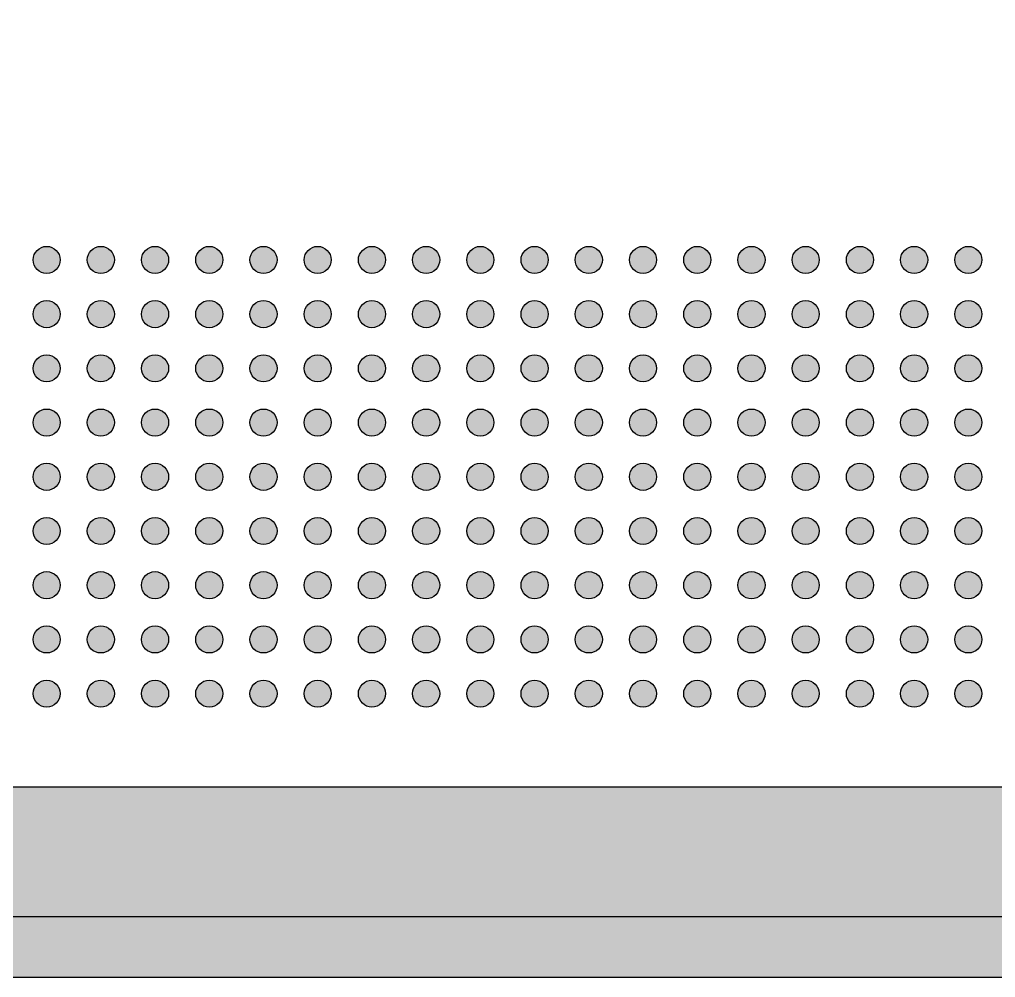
# Paper-space layout '14. УППВ' of a CAD drawing. Header units: millimetres. Extents: x 0 to 2670, y -76 to 297.
# Drawn here: x 85.86 to 107.46, y 82.08 to 103.29 of the extents above; entities that cross this region are included whole.
import ezdxf

# ---------------------------------------------------------------- set-up
doc = ezdxf.new("R2010")
doc.units = ezdxf.units.MM

# ---------------------------------------------------------------- blocks, each defined once
blk = doc.blocks.new('A$C05496271')
at = {"lineweight": 25}
h = blk.add_hatch(color=251, dxfattribs=at)
h.set_gradient(color1=(62, 64, 59), color2=(90, 93, 86), tint=0.46, name='INVHEMISPHERICAL')
h.paths.add_polyline_path([(0, 700), (650, 700), (650, 0), (0, 0)])
h.paths.add_polyline_path([(21.05, 678.95), (628.95, 678.95), (628.95, 21.05), (21.05, 21.05)], flags=16)
at = {"lineweight": 30}
h = blk.add_hatch(color=256, dxfattribs=at)
h.dxf.hatch_style = 1
edge = h.paths.add_edge_path()
edge.add_arc((303.27, 79.41), 1.5, 0, 360)
h = blk.add_hatch(color=256, dxfattribs=at)
h.dxf.hatch_style = 1
edge = h.paths.add_edge_path()
edge.add_arc((309.27, 79.41), 1.5, 0, 360)
h = blk.add_hatch(color=256, dxfattribs=at)
h.dxf.hatch_style = 1
edge = h.paths.add_edge_path()
edge.add_arc((315.27, 79.41), 1.5, 0, 360)
h = blk.add_hatch(color=256, dxfattribs=at)
h.dxf.hatch_style = 1
edge = h.paths.add_edge_path()
edge.add_arc((321.27, 79.41), 1.5, 0, 360)
h = blk.add_hatch(color=256, dxfattribs=at)
h.dxf.hatch_style = 1
edge = h.paths.add_edge_path()
edge.add_arc((327.27, 79.41), 1.5, 0, 360)
h = blk.add_hatch(color=256, dxfattribs=at)
h.dxf.hatch_style = 1
edge = h.paths.add_edge_path()
edge.add_arc((333.27, 79.41), 1.5, 0, 360)
h = blk.add_hatch(color=256, dxfattribs=at)
h.dxf.hatch_style = 1
edge = h.paths.add_edge_path()
edge.add_arc((339.27, 79.41), 1.5, 0, 360)
h = blk.add_hatch(color=256, dxfattribs=at)
h.dxf.hatch_style = 1
edge = h.paths.add_edge_path()
edge.add_arc((345.27, 79.41), 1.5, 0, 360)
h = blk.add_hatch(color=256, dxfattribs=at)
h.dxf.hatch_style = 1
edge = h.paths.add_edge_path()
edge.add_arc((351.27, 79.41), 1.5, 0, 360)
h = blk.add_hatch(color=256, dxfattribs=at)
h.dxf.hatch_style = 1
edge = h.paths.add_edge_path()
edge.add_arc((357.27, 79.41), 1.5, 0, 360)
h = blk.add_hatch(color=256, dxfattribs=at)
h.dxf.hatch_style = 1
edge = h.paths.add_edge_path()
edge.add_arc((363.27, 79.41), 1.5, 0, 360)
h = blk.add_hatch(color=256, dxfattribs=at)
h.dxf.hatch_style = 1
edge = h.paths.add_edge_path()
edge.add_arc((369.27, 79.41), 1.5, 0, 360)
h = blk.add_hatch(color=256, dxfattribs=at)
h.dxf.hatch_style = 1
edge = h.paths.add_edge_path()
edge.add_arc((375.27, 79.41), 1.5, 0, 360)
h = blk.add_hatch(color=256, dxfattribs=at)
h.dxf.hatch_style = 1
edge = h.paths.add_edge_path()
edge.add_arc((381.27, 79.41), 1.5, 0, 360)
h = blk.add_hatch(color=256, dxfattribs=at)
h.dxf.hatch_style = 1
edge = h.paths.add_edge_path()
edge.add_arc((387.27, 79.41), 1.5, 0, 360)
h = blk.add_hatch(color=256, dxfattribs=at)
h.dxf.hatch_style = 1
edge = h.paths.add_edge_path()
edge.add_arc((393.27, 79.41), 1.5, 0, 360)
h = blk.add_hatch(color=256, dxfattribs=at)
h.dxf.hatch_style = 1
edge = h.paths.add_edge_path()
edge.add_arc((399.27, 79.41), 1.5, 0, 360)
h = blk.add_hatch(color=256, dxfattribs=at)
h.dxf.hatch_style = 1
edge = h.paths.add_edge_path()
edge.add_arc((405.27, 79.41), 1.5, 0, 360)
h = blk.add_hatch(color=256, dxfattribs=at)
h.dxf.hatch_style = 1
edge = h.paths.add_edge_path()
edge.add_arc((303.27, 73.41), 1.5, 0, 360)
h = blk.add_hatch(color=256, dxfattribs=at)
h.dxf.hatch_style = 1
edge = h.paths.add_edge_path()
edge.add_arc((309.27, 73.41), 1.5, 0, 360)
h = blk.add_hatch(color=256, dxfattribs=at)
h.dxf.hatch_style = 1
edge = h.paths.add_edge_path()
edge.add_arc((315.27, 73.41), 1.5, 0, 360)
h = blk.add_hatch(color=256, dxfattribs=at)
h.dxf.hatch_style = 1
edge = h.paths.add_edge_path()
edge.add_arc((321.27, 73.41), 1.5, 0, 360)
h = blk.add_hatch(color=256, dxfattribs=at)
h.dxf.hatch_style = 1
edge = h.paths.add_edge_path()
edge.add_arc((327.27, 73.41), 1.5, 0, 360)
h = blk.add_hatch(color=256, dxfattribs=at)
h.dxf.hatch_style = 1
edge = h.paths.add_edge_path()
edge.add_arc((333.27, 73.41), 1.5, 0, 360)
h = blk.add_hatch(color=256, dxfattribs=at)
h.dxf.hatch_style = 1
edge = h.paths.add_edge_path()
edge.add_arc((339.27, 73.41), 1.5, 0, 360)
h = blk.add_hatch(color=256, dxfattribs=at)
h.dxf.hatch_style = 1
edge = h.paths.add_edge_path()
edge.add_arc((345.27, 73.41), 1.5, 0, 360)
h = blk.add_hatch(color=256, dxfattribs=at)
h.dxf.hatch_style = 1
edge = h.paths.add_edge_path()
edge.add_arc((351.27, 73.41), 1.5, 0, 360)
h = blk.add_hatch(color=256, dxfattribs=at)
h.dxf.hatch_style = 1
edge = h.paths.add_edge_path()
edge.add_arc((357.27, 73.41), 1.5, 0, 360)
h = blk.add_hatch(color=256, dxfattribs=at)
h.dxf.hatch_style = 1
edge = h.paths.add_edge_path()
edge.add_arc((363.27, 73.41), 1.5, 0, 360)
h = blk.add_hatch(color=256, dxfattribs=at)
h.dxf.hatch_style = 1
edge = h.paths.add_edge_path()
edge.add_arc((369.27, 73.41), 1.5, 0, 360)
h = blk.add_hatch(color=256, dxfattribs=at)
h.dxf.hatch_style = 1
edge = h.paths.add_edge_path()
edge.add_arc((375.27, 73.41), 1.5, 0, 360)
h = blk.add_hatch(color=256, dxfattribs=at)
h.dxf.hatch_style = 1
edge = h.paths.add_edge_path()
edge.add_arc((381.27, 73.41), 1.5, 0, 360)
h = blk.add_hatch(color=256, dxfattribs=at)
h.dxf.hatch_style = 1
edge = h.paths.add_edge_path()
edge.add_arc((387.27, 73.41), 1.5, 0, 360)
h = blk.add_hatch(color=256, dxfattribs=at)
h.dxf.hatch_style = 1
edge = h.paths.add_edge_path()
edge.add_arc((393.27, 73.41), 1.5, 0, 360)
h = blk.add_hatch(color=256, dxfattribs=at)
h.dxf.hatch_style = 1
edge = h.paths.add_edge_path()
edge.add_arc((399.27, 73.41), 1.5, 0, 360)
h = blk.add_hatch(color=256, dxfattribs=at)
h.dxf.hatch_style = 1
edge = h.paths.add_edge_path()
edge.add_arc((405.27, 73.41), 1.5, 0, 360)
h = blk.add_hatch(color=256, dxfattribs=at)
h.dxf.hatch_style = 1
edge = h.paths.add_edge_path()
edge.add_arc((303.27, 67.41), 1.5, 0, 360)
h = blk.add_hatch(color=256, dxfattribs=at)
h.dxf.hatch_style = 1
edge = h.paths.add_edge_path()
edge.add_arc((309.27, 67.41), 1.5, 0, 360)
h = blk.add_hatch(color=256, dxfattribs=at)
h.dxf.hatch_style = 1
edge = h.paths.add_edge_path()
edge.add_arc((315.27, 67.41), 1.5, 0, 360)
h = blk.add_hatch(color=256, dxfattribs=at)
h.dxf.hatch_style = 1
edge = h.paths.add_edge_path()
edge.add_arc((321.27, 67.41), 1.5, 0, 360)
h = blk.add_hatch(color=256, dxfattribs=at)
h.dxf.hatch_style = 1
edge = h.paths.add_edge_path()
edge.add_arc((327.27, 67.41), 1.5, 0, 360)
h = blk.add_hatch(color=256, dxfattribs=at)
h.dxf.hatch_style = 1
edge = h.paths.add_edge_path()
edge.add_arc((333.27, 67.41), 1.5, 0, 360)
h = blk.add_hatch(color=256, dxfattribs=at)
h.dxf.hatch_style = 1
edge = h.paths.add_edge_path()
edge.add_arc((339.27, 67.41), 1.5, 0, 360)
h = blk.add_hatch(color=256, dxfattribs=at)
h.dxf.hatch_style = 1
edge = h.paths.add_edge_path()
edge.add_arc((345.27, 67.41), 1.5, 0, 360)
h = blk.add_hatch(color=256, dxfattribs=at)
h.dxf.hatch_style = 1
edge = h.paths.add_edge_path()
edge.add_arc((351.27, 67.41), 1.5, 0, 360)
h = blk.add_hatch(color=256, dxfattribs=at)
h.dxf.hatch_style = 1
edge = h.paths.add_edge_path()
edge.add_arc((357.27, 67.41), 1.5, 0, 360)
h = blk.add_hatch(color=256, dxfattribs=at)
h.dxf.hatch_style = 1
edge = h.paths.add_edge_path()
edge.add_arc((363.27, 67.41), 1.5, 0, 360)
h = blk.add_hatch(color=256, dxfattribs=at)
h.dxf.hatch_style = 1
edge = h.paths.add_edge_path()
edge.add_arc((369.27, 67.41), 1.5, 0, 360)
h = blk.add_hatch(color=256, dxfattribs=at)
h.dxf.hatch_style = 1
edge = h.paths.add_edge_path()
edge.add_arc((375.27, 67.41), 1.5, 0, 360)
h = blk.add_hatch(color=256, dxfattribs=at)
h.dxf.hatch_style = 1
edge = h.paths.add_edge_path()
edge.add_arc((381.27, 67.41), 1.5, 0, 360)
h = blk.add_hatch(color=256, dxfattribs=at)
h.dxf.hatch_style = 1
edge = h.paths.add_edge_path()
edge.add_arc((387.27, 67.41), 1.5, 0, 360)
h = blk.add_hatch(color=256, dxfattribs=at)
h.dxf.hatch_style = 1
edge = h.paths.add_edge_path()
edge.add_arc((393.27, 67.41), 1.5, 0, 360)
h = blk.add_hatch(color=256, dxfattribs=at)
h.dxf.hatch_style = 1
edge = h.paths.add_edge_path()
edge.add_arc((399.27, 67.41), 1.5, 0, 360)
h = blk.add_hatch(color=256, dxfattribs=at)
h.dxf.hatch_style = 1
edge = h.paths.add_edge_path()
edge.add_arc((405.27, 67.41), 1.5, 0, 360)
h = blk.add_hatch(color=256, dxfattribs=at)
h.dxf.hatch_style = 1
edge = h.paths.add_edge_path()
edge.add_arc((303.27, 61.41), 1.5, 0, 360)
h = blk.add_hatch(color=256, dxfattribs=at)
h.dxf.hatch_style = 1
edge = h.paths.add_edge_path()
edge.add_arc((309.27, 61.41), 1.5, 0, 360)
h = blk.add_hatch(color=256, dxfattribs=at)
h.dxf.hatch_style = 1
edge = h.paths.add_edge_path()
edge.add_arc((315.27, 61.41), 1.5, 0, 360)
h = blk.add_hatch(color=256, dxfattribs=at)
h.dxf.hatch_style = 1
edge = h.paths.add_edge_path()
edge.add_arc((321.27, 61.41), 1.5, 0, 360)
h = blk.add_hatch(color=256, dxfattribs=at)
h.dxf.hatch_style = 1
edge = h.paths.add_edge_path()
edge.add_arc((327.27, 61.41), 1.5, 0, 360)
h = blk.add_hatch(color=256, dxfattribs=at)
h.dxf.hatch_style = 1
edge = h.paths.add_edge_path()
edge.add_arc((333.27, 61.41), 1.5, 0, 360)
h = blk.add_hatch(color=256, dxfattribs=at)
h.dxf.hatch_style = 1
edge = h.paths.add_edge_path()
edge.add_arc((339.27, 61.41), 1.5, 0, 360)
h = blk.add_hatch(color=256, dxfattribs=at)
h.dxf.hatch_style = 1
edge = h.paths.add_edge_path()
edge.add_arc((345.27, 61.41), 1.5, 0, 360)
h = blk.add_hatch(color=256, dxfattribs=at)
h.dxf.hatch_style = 1
edge = h.paths.add_edge_path()
edge.add_arc((351.27, 61.41), 1.5, 0, 360)
h = blk.add_hatch(color=256, dxfattribs=at)
h.dxf.hatch_style = 1
edge = h.paths.add_edge_path()
edge.add_arc((357.27, 61.41), 1.5, 0, 360)
h = blk.add_hatch(color=256, dxfattribs=at)
h.dxf.hatch_style = 1
edge = h.paths.add_edge_path()
edge.add_arc((363.27, 61.41), 1.5, 0, 360)
h = blk.add_hatch(color=256, dxfattribs=at)
h.dxf.hatch_style = 1
edge = h.paths.add_edge_path()
edge.add_arc((369.27, 61.41), 1.5, 0, 360)
h = blk.add_hatch(color=256, dxfattribs=at)
h.dxf.hatch_style = 1
edge = h.paths.add_edge_path()
edge.add_arc((375.27, 61.41), 1.5, 0, 360)
h = blk.add_hatch(color=256, dxfattribs=at)
h.dxf.hatch_style = 1
edge = h.paths.add_edge_path()
edge.add_arc((381.27, 61.41), 1.5, 0, 360)
h = blk.add_hatch(color=256, dxfattribs=at)
h.dxf.hatch_style = 1
edge = h.paths.add_edge_path()
edge.add_arc((387.27, 61.41), 1.5, 0, 360)
h = blk.add_hatch(color=256, dxfattribs=at)
h.dxf.hatch_style = 1
edge = h.paths.add_edge_path()
edge.add_arc((393.27, 61.41), 1.5, 0, 360)
h = blk.add_hatch(color=256, dxfattribs=at)
h.dxf.hatch_style = 1
edge = h.paths.add_edge_path()
edge.add_arc((399.27, 61.41), 1.5, 0, 360)
h = blk.add_hatch(color=256, dxfattribs=at)
h.dxf.hatch_style = 1
edge = h.paths.add_edge_path()
edge.add_arc((405.27, 61.41), 1.5, 0, 360)
h = blk.add_hatch(color=256, dxfattribs=at)
h.dxf.hatch_style = 1
edge = h.paths.add_edge_path()
edge.add_arc((303.27, 55.41), 1.5, 0, 360)
h = blk.add_hatch(color=256, dxfattribs=at)
h.dxf.hatch_style = 1
edge = h.paths.add_edge_path()
edge.add_arc((309.27, 55.41), 1.5, 0, 360)
h = blk.add_hatch(color=256, dxfattribs=at)
h.dxf.hatch_style = 1
edge = h.paths.add_edge_path()
edge.add_arc((315.27, 55.41), 1.5, 0, 360)
h = blk.add_hatch(color=256, dxfattribs=at)
h.dxf.hatch_style = 1
edge = h.paths.add_edge_path()
edge.add_arc((321.27, 55.41), 1.5, 0, 360)
h = blk.add_hatch(color=256, dxfattribs=at)
h.dxf.hatch_style = 1
edge = h.paths.add_edge_path()
edge.add_arc((327.27, 55.41), 1.5, 0, 360)
h = blk.add_hatch(color=256, dxfattribs=at)
h.dxf.hatch_style = 1
edge = h.paths.add_edge_path()
edge.add_arc((333.27, 55.41), 1.5, 0, 360)
h = blk.add_hatch(color=256, dxfattribs=at)
h.dxf.hatch_style = 1
edge = h.paths.add_edge_path()
edge.add_arc((339.27, 55.41), 1.5, 0, 360)
h = blk.add_hatch(color=256, dxfattribs=at)
h.dxf.hatch_style = 1
edge = h.paths.add_edge_path()
edge.add_arc((345.27, 55.41), 1.5, 0, 360)
h = blk.add_hatch(color=256, dxfattribs=at)
h.dxf.hatch_style = 1
edge = h.paths.add_edge_path()
edge.add_arc((351.27, 55.41), 1.5, 0, 360)
h = blk.add_hatch(color=256, dxfattribs=at)
h.dxf.hatch_style = 1
edge = h.paths.add_edge_path()
edge.add_arc((357.27, 55.41), 1.5, 0, 360)
h = blk.add_hatch(color=256, dxfattribs=at)
h.dxf.hatch_style = 1
edge = h.paths.add_edge_path()
edge.add_arc((363.27, 55.41), 1.5, 0, 360)
h = blk.add_hatch(color=256, dxfattribs=at)
h.dxf.hatch_style = 1
edge = h.paths.add_edge_path()
edge.add_arc((369.27, 55.41), 1.5, 0, 360)
h = blk.add_hatch(color=256, dxfattribs=at)
h.dxf.hatch_style = 1
edge = h.paths.add_edge_path()
edge.add_arc((375.27, 55.41), 1.5, 0, 360)
h = blk.add_hatch(color=256, dxfattribs=at)
h.dxf.hatch_style = 1
edge = h.paths.add_edge_path()
edge.add_arc((381.27, 55.41), 1.5, 0, 360)
h = blk.add_hatch(color=256, dxfattribs=at)
h.dxf.hatch_style = 1
edge = h.paths.add_edge_path()
edge.add_arc((387.27, 55.41), 1.5, 0, 360)
h = blk.add_hatch(color=256, dxfattribs=at)
h.dxf.hatch_style = 1
edge = h.paths.add_edge_path()
edge.add_arc((393.27, 55.41), 1.5, 0, 360)
h = blk.add_hatch(color=256, dxfattribs=at)
h.dxf.hatch_style = 1
edge = h.paths.add_edge_path()
edge.add_arc((399.27, 55.41), 1.5, 0, 360)
h = blk.add_hatch(color=256, dxfattribs=at)
h.dxf.hatch_style = 1
edge = h.paths.add_edge_path()
edge.add_arc((405.27, 55.41), 1.5, 0, 360)
h = blk.add_hatch(color=256, dxfattribs=at)
h.dxf.hatch_style = 1
edge = h.paths.add_edge_path()
edge.add_arc((303.27, 49.41), 1.5, 0, 360)
h = blk.add_hatch(color=256, dxfattribs=at)
h.dxf.hatch_style = 1
edge = h.paths.add_edge_path()
edge.add_arc((309.27, 49.41), 1.5, 0, 360)
h = blk.add_hatch(color=256, dxfattribs=at)
h.dxf.hatch_style = 1
edge = h.paths.add_edge_path()
edge.add_arc((315.27, 49.41), 1.5, 0, 360)
h = blk.add_hatch(color=256, dxfattribs=at)
h.dxf.hatch_style = 1
edge = h.paths.add_edge_path()
edge.add_arc((321.27, 49.41), 1.5, 0, 360)
h = blk.add_hatch(color=256, dxfattribs=at)
h.dxf.hatch_style = 1
edge = h.paths.add_edge_path()
edge.add_arc((327.27, 49.41), 1.5, 0, 360)
h = blk.add_hatch(color=256, dxfattribs=at)
h.dxf.hatch_style = 1
edge = h.paths.add_edge_path()
edge.add_arc((333.27, 49.41), 1.5, 0, 360)
h = blk.add_hatch(color=256, dxfattribs=at)
h.dxf.hatch_style = 1
edge = h.paths.add_edge_path()
edge.add_arc((339.27, 49.41), 1.5, 0, 360)
h = blk.add_hatch(color=256, dxfattribs=at)
h.dxf.hatch_style = 1
edge = h.paths.add_edge_path()
edge.add_arc((345.27, 49.41), 1.5, 0, 360)
h = blk.add_hatch(color=256, dxfattribs=at)
h.dxf.hatch_style = 1
edge = h.paths.add_edge_path()
edge.add_arc((351.27, 49.41), 1.5, 0, 360)
h = blk.add_hatch(color=256, dxfattribs=at)
h.dxf.hatch_style = 1
edge = h.paths.add_edge_path()
edge.add_arc((357.27, 49.41), 1.5, 0, 360)
h = blk.add_hatch(color=256, dxfattribs=at)
h.dxf.hatch_style = 1
edge = h.paths.add_edge_path()
edge.add_arc((363.27, 49.41), 1.5, 0, 360)
h = blk.add_hatch(color=256, dxfattribs=at)
h.dxf.hatch_style = 1
edge = h.paths.add_edge_path()
edge.add_arc((369.27, 49.41), 1.5, 0, 360)
h = blk.add_hatch(color=256, dxfattribs=at)
h.dxf.hatch_style = 1
edge = h.paths.add_edge_path()
edge.add_arc((375.27, 49.41), 1.5, 0, 360)
h = blk.add_hatch(color=256, dxfattribs=at)
h.dxf.hatch_style = 1
edge = h.paths.add_edge_path()
edge.add_arc((381.27, 49.41), 1.5, 0, 360)
h = blk.add_hatch(color=256, dxfattribs=at)
h.dxf.hatch_style = 1
edge = h.paths.add_edge_path()
edge.add_arc((387.27, 49.41), 1.5, 0, 360)
h = blk.add_hatch(color=256, dxfattribs=at)
h.dxf.hatch_style = 1
edge = h.paths.add_edge_path()
edge.add_arc((393.27, 49.41), 1.5, 0, 360)
h = blk.add_hatch(color=256, dxfattribs=at)
h.dxf.hatch_style = 1
edge = h.paths.add_edge_path()
edge.add_arc((399.27, 49.41), 1.5, 0, 360)
h = blk.add_hatch(color=256, dxfattribs=at)
h.dxf.hatch_style = 1
edge = h.paths.add_edge_path()
edge.add_arc((405.27, 49.41), 1.5, 0, 360)
h = blk.add_hatch(color=256, dxfattribs=at)
h.dxf.hatch_style = 1
edge = h.paths.add_edge_path()
edge.add_arc((303.27, 43.41), 1.5, 0, 360)
h = blk.add_hatch(color=256, dxfattribs=at)
h.dxf.hatch_style = 1
edge = h.paths.add_edge_path()
edge.add_arc((309.27, 43.41), 1.5, 0, 360)
h = blk.add_hatch(color=256, dxfattribs=at)
h.dxf.hatch_style = 1
edge = h.paths.add_edge_path()
edge.add_arc((315.27, 43.41), 1.5, 0, 360)
h = blk.add_hatch(color=256, dxfattribs=at)
h.dxf.hatch_style = 1
edge = h.paths.add_edge_path()
edge.add_arc((321.27, 43.41), 1.5, 0, 360)
h = blk.add_hatch(color=256, dxfattribs=at)
h.dxf.hatch_style = 1
edge = h.paths.add_edge_path()
edge.add_arc((327.27, 43.41), 1.5, 0, 360)
h = blk.add_hatch(color=256, dxfattribs=at)
h.dxf.hatch_style = 1
edge = h.paths.add_edge_path()
edge.add_arc((333.27, 43.41), 1.5, 0, 360)
h = blk.add_hatch(color=256, dxfattribs=at)
h.dxf.hatch_style = 1
edge = h.paths.add_edge_path()
edge.add_arc((339.27, 43.41), 1.5, 0, 360)
h = blk.add_hatch(color=256, dxfattribs=at)
h.dxf.hatch_style = 1
edge = h.paths.add_edge_path()
edge.add_arc((345.27, 43.41), 1.5, 0, 360)
h = blk.add_hatch(color=256, dxfattribs=at)
h.dxf.hatch_style = 1
edge = h.paths.add_edge_path()
edge.add_arc((351.27, 43.41), 1.5, 0, 360)
h = blk.add_hatch(color=256, dxfattribs=at)
h.dxf.hatch_style = 1
edge = h.paths.add_edge_path()
edge.add_arc((357.27, 43.41), 1.5, 0, 360)
h = blk.add_hatch(color=256, dxfattribs=at)
h.dxf.hatch_style = 1
edge = h.paths.add_edge_path()
edge.add_arc((363.27, 43.41), 1.5, 0, 360)
h = blk.add_hatch(color=256, dxfattribs=at)
h.dxf.hatch_style = 1
edge = h.paths.add_edge_path()
edge.add_arc((369.27, 43.41), 1.5, 0, 360)
h = blk.add_hatch(color=256, dxfattribs=at)
h.dxf.hatch_style = 1
edge = h.paths.add_edge_path()
edge.add_arc((375.27, 43.41), 1.5, 0, 360)
h = blk.add_hatch(color=256, dxfattribs=at)
h.dxf.hatch_style = 1
edge = h.paths.add_edge_path()
edge.add_arc((381.27, 43.41), 1.5, 0, 360)
h = blk.add_hatch(color=256, dxfattribs=at)
h.dxf.hatch_style = 1
edge = h.paths.add_edge_path()
edge.add_arc((387.27, 43.41), 1.5, 0, 360)
h = blk.add_hatch(color=256, dxfattribs=at)
h.dxf.hatch_style = 1
edge = h.paths.add_edge_path()
edge.add_arc((393.27, 43.41), 1.5, 0, 360)
h = blk.add_hatch(color=256, dxfattribs=at)
h.dxf.hatch_style = 1
edge = h.paths.add_edge_path()
edge.add_arc((399.27, 43.41), 1.5, 0, 360)
h = blk.add_hatch(color=256, dxfattribs=at)
h.dxf.hatch_style = 1
edge = h.paths.add_edge_path()
edge.add_arc((405.27, 43.41), 1.5, 0, 360)
h = blk.add_hatch(color=256, dxfattribs=at)
h.dxf.hatch_style = 1
edge = h.paths.add_edge_path()
edge.add_arc((303.27, 37.41), 1.5, 0, 360)
h = blk.add_hatch(color=256, dxfattribs=at)
h.dxf.hatch_style = 1
edge = h.paths.add_edge_path()
edge.add_arc((309.27, 37.41), 1.5, 0, 360)
h = blk.add_hatch(color=256, dxfattribs=at)
h.dxf.hatch_style = 1
edge = h.paths.add_edge_path()
edge.add_arc((315.27, 37.41), 1.5, 0, 360)
h = blk.add_hatch(color=256, dxfattribs=at)
h.dxf.hatch_style = 1
edge = h.paths.add_edge_path()
edge.add_arc((321.27, 37.41), 1.5, 0, 360)
h = blk.add_hatch(color=256, dxfattribs=at)
h.dxf.hatch_style = 1
edge = h.paths.add_edge_path()
edge.add_arc((327.27, 37.41), 1.5, 0, 360)
h = blk.add_hatch(color=256, dxfattribs=at)
h.dxf.hatch_style = 1
edge = h.paths.add_edge_path()
edge.add_arc((333.27, 37.41), 1.5, 0, 360)
h = blk.add_hatch(color=256, dxfattribs=at)
h.dxf.hatch_style = 1
edge = h.paths.add_edge_path()
edge.add_arc((339.27, 37.41), 1.5, 0, 360)
h = blk.add_hatch(color=256, dxfattribs=at)
h.dxf.hatch_style = 1
edge = h.paths.add_edge_path()
edge.add_arc((345.27, 37.41), 1.5, 0, 360)
h = blk.add_hatch(color=256, dxfattribs=at)
h.dxf.hatch_style = 1
edge = h.paths.add_edge_path()
edge.add_arc((351.27, 37.41), 1.5, 0, 360)
h = blk.add_hatch(color=256, dxfattribs=at)
h.dxf.hatch_style = 1
edge = h.paths.add_edge_path()
edge.add_arc((357.27, 37.41), 1.5, 0, 360)
h = blk.add_hatch(color=256, dxfattribs=at)
h.dxf.hatch_style = 1
edge = h.paths.add_edge_path()
edge.add_arc((363.27, 37.41), 1.5, 0, 360)
h = blk.add_hatch(color=256, dxfattribs=at)
h.dxf.hatch_style = 1
edge = h.paths.add_edge_path()
edge.add_arc((369.27, 37.41), 1.5, 0, 360)
h = blk.add_hatch(color=256, dxfattribs=at)
h.dxf.hatch_style = 1
edge = h.paths.add_edge_path()
edge.add_arc((375.27, 37.41), 1.5, 0, 360)
h = blk.add_hatch(color=256, dxfattribs=at)
h.dxf.hatch_style = 1
edge = h.paths.add_edge_path()
edge.add_arc((381.27, 37.41), 1.5, 0, 360)
h = blk.add_hatch(color=256, dxfattribs=at)
h.dxf.hatch_style = 1
edge = h.paths.add_edge_path()
edge.add_arc((387.27, 37.41), 1.5, 0, 360)
h = blk.add_hatch(color=256, dxfattribs=at)
h.dxf.hatch_style = 1
edge = h.paths.add_edge_path()
edge.add_arc((393.27, 37.41), 1.5, 0, 360)
h = blk.add_hatch(color=256, dxfattribs=at)
h.dxf.hatch_style = 1
edge = h.paths.add_edge_path()
edge.add_arc((399.27, 37.41), 1.5, 0, 360)
h = blk.add_hatch(color=256, dxfattribs=at)
h.dxf.hatch_style = 1
edge = h.paths.add_edge_path()
edge.add_arc((405.27, 37.41), 1.5, 0, 360)
h = blk.add_hatch(color=256, dxfattribs=at)
h.dxf.hatch_style = 1
edge = h.paths.add_edge_path()
edge.add_arc((303.27, 31.41), 1.5, 0, 360)
h = blk.add_hatch(color=256, dxfattribs=at)
h.dxf.hatch_style = 1
edge = h.paths.add_edge_path()
edge.add_arc((309.27, 31.41), 1.5, 0, 360)
h = blk.add_hatch(color=256, dxfattribs=at)
h.dxf.hatch_style = 1
edge = h.paths.add_edge_path()
edge.add_arc((315.27, 31.41), 1.5, 0, 360)
h = blk.add_hatch(color=256, dxfattribs=at)
h.dxf.hatch_style = 1
edge = h.paths.add_edge_path()
edge.add_arc((321.27, 31.41), 1.5, 0, 360)
h = blk.add_hatch(color=256, dxfattribs=at)
h.dxf.hatch_style = 1
edge = h.paths.add_edge_path()
edge.add_arc((327.27, 31.41), 1.5, 0, 360)
h = blk.add_hatch(color=256, dxfattribs=at)
h.dxf.hatch_style = 1
edge = h.paths.add_edge_path()
edge.add_arc((333.27, 31.41), 1.5, 0, 360)
h = blk.add_hatch(color=256, dxfattribs=at)
h.dxf.hatch_style = 1
edge = h.paths.add_edge_path()
edge.add_arc((339.27, 31.41), 1.5, 0, 360)
h = blk.add_hatch(color=256, dxfattribs=at)
h.dxf.hatch_style = 1
edge = h.paths.add_edge_path()
edge.add_arc((345.27, 31.41), 1.5, 0, 360)
h = blk.add_hatch(color=256, dxfattribs=at)
h.dxf.hatch_style = 1
edge = h.paths.add_edge_path()
edge.add_arc((351.27, 31.41), 1.5, 0, 360)
h = blk.add_hatch(color=256, dxfattribs=at)
h.dxf.hatch_style = 1
edge = h.paths.add_edge_path()
edge.add_arc((357.27, 31.41), 1.5, 0, 360)
h = blk.add_hatch(color=256, dxfattribs=at)
h.dxf.hatch_style = 1
edge = h.paths.add_edge_path()
edge.add_arc((363.27, 31.41), 1.5, 0, 360)
h = blk.add_hatch(color=256, dxfattribs=at)
h.dxf.hatch_style = 1
edge = h.paths.add_edge_path()
edge.add_arc((369.27, 31.41), 1.5, 0, 360)
h = blk.add_hatch(color=256, dxfattribs=at)
h.dxf.hatch_style = 1
edge = h.paths.add_edge_path()
edge.add_arc((375.27, 31.41), 1.5, 0, 360)
h = blk.add_hatch(color=256, dxfattribs=at)
h.dxf.hatch_style = 1
edge = h.paths.add_edge_path()
edge.add_arc((381.27, 31.41), 1.5, 0, 360)
h = blk.add_hatch(color=256, dxfattribs=at)
h.dxf.hatch_style = 1
edge = h.paths.add_edge_path()
edge.add_arc((387.27, 31.41), 1.5, 0, 360)
h = blk.add_hatch(color=256, dxfattribs=at)
h.dxf.hatch_style = 1
edge = h.paths.add_edge_path()
edge.add_arc((393.27, 31.41), 1.5, 0, 360)
h = blk.add_hatch(color=256, dxfattribs=at)
h.dxf.hatch_style = 1
edge = h.paths.add_edge_path()
edge.add_arc((399.27, 31.41), 1.5, 0, 360)
h = blk.add_hatch(color=256, dxfattribs=at)
h.dxf.hatch_style = 1
edge = h.paths.add_edge_path()
edge.add_arc((405.27, 31.41), 1.5, 0, 360)
for points in [[(0, 700), (650, 700), (650, 0), (0, 0)], [(21.05, 678.95), (628.95, 678.95), (628.95, 21.05), (21.05, 21.05)], [(120.87, 6.76), (471.17, 6.76), (471.17, 211.44), (120.87, 211.44)]]:
    blk.add_lwpolyline(points, close=True, dxfattribs=at)
for centre in [(303.27, 79.41), (309.27, 79.41), (315.27, 79.41), (321.27, 79.41), (327.27, 79.41), (333.27, 79.41), (339.27, 79.41), (345.27, 79.41), (351.27, 79.41), (357.27, 79.41), (363.27, 79.41), (369.27, 79.41), (375.27, 79.41), (381.27, 79.41), (387.27, 79.41), (393.27, 79.41), (399.27, 79.41), (405.27, 79.41), (303.27, 73.41), (309.27, 73.41), (315.27, 73.41), (321.27, 73.41), (327.27, 73.41), (333.27, 73.41), (339.27, 73.41), (345.27, 73.41), (351.27, 73.41), (357.27, 73.41), (363.27, 73.41), (369.27, 73.41), (375.27, 73.41), (381.27, 73.41), (387.27, 73.41), (393.27, 73.41), (399.27, 73.41), (405.27, 73.41), (303.27, 67.41), (309.27, 67.41), (315.27, 67.41), (321.27, 67.41), (327.27, 67.41), (333.27, 67.41), (339.27, 67.41), (345.27, 67.41), (351.27, 67.41), (357.27, 67.41), (363.27, 67.41), (369.27, 67.41), (375.27, 67.41), (381.27, 67.41), (387.27, 67.41), (393.27, 67.41), (399.27, 67.41), (405.27, 67.41), (303.27, 61.41), (309.27, 61.41), (315.27, 61.41), (321.27, 61.41), (327.27, 61.41), (333.27, 61.41), (339.27, 61.41), (345.27, 61.41), (351.27, 61.41), (357.27, 61.41), (363.27, 61.41), (369.27, 61.41), (375.27, 61.41), (381.27, 61.41), (387.27, 61.41), (393.27, 61.41), (399.27, 61.41), (405.27, 61.41), (303.27, 55.41), (309.27, 55.41), (315.27, 55.41), (321.27, 55.41), (327.27, 55.41), (333.27, 55.41), (339.27, 55.41), (345.27, 55.41), (351.27, 55.41), (357.27, 55.41), (363.27, 55.41), (369.27, 55.41), (375.27, 55.41), (381.27, 55.41), (387.27, 55.41), (393.27, 55.41), (399.27, 55.41), (405.27, 55.41), (303.27, 49.41), (309.27, 49.41), (315.27, 49.41), (321.27, 49.41), (327.27, 49.41), (333.27, 49.41), (339.27, 49.41), (345.27, 49.41), (351.27, 49.41), (357.27, 49.41), (363.27, 49.41), (369.27, 49.41), (375.27, 49.41), (381.27, 49.41), (387.27, 49.41), (393.27, 49.41), (399.27, 49.41), (405.27, 49.41), (303.27, 43.41), (309.27, 43.41), (315.27, 43.41), (321.27, 43.41), (327.27, 43.41), (333.27, 43.41), (339.27, 43.41), (345.27, 43.41), (351.27, 43.41), (357.27, 43.41), (363.27, 43.41), (369.27, 43.41), (375.27, 43.41), (381.27, 43.41), (387.27, 43.41), (393.27, 43.41), (399.27, 43.41), (405.27, 43.41), (303.27, 37.41), (309.27, 37.41), (315.27, 37.41), (321.27, 37.41), (327.27, 37.41), (333.27, 37.41), (339.27, 37.41), (345.27, 37.41), (351.27, 37.41), (357.27, 37.41), (363.27, 37.41), (369.27, 37.41), (375.27, 37.41), (381.27, 37.41), (387.27, 37.41), (393.27, 37.41), (399.27, 37.41), (405.27, 37.41), (303.27, 31.41), (309.27, 31.41), (315.27, 31.41), (321.27, 31.41), (327.27, 31.41), (333.27, 31.41), (339.27, 31.41), (345.27, 31.41), (351.27, 31.41), (357.27, 31.41), (363.27, 31.41), (369.27, 31.41), (375.27, 31.41), (381.27, 31.41), (387.27, 31.41), (393.27, 31.41), (399.27, 31.41), (405.27, 31.41)]:
    blk.add_circle(centre, 1.5, dxfattribs=at)

psp = doc.layouts.new('14. УППВ')

# ---------------------------------------------------------------- block references
at = {"xscale": 0.2, "yscale": 0.2, "zscale": 0.2}
psp.add_blockref('A$C05496271', (25.803, 82.085), dxfattribs=at)

doc.saveas('drawing.dxf')
